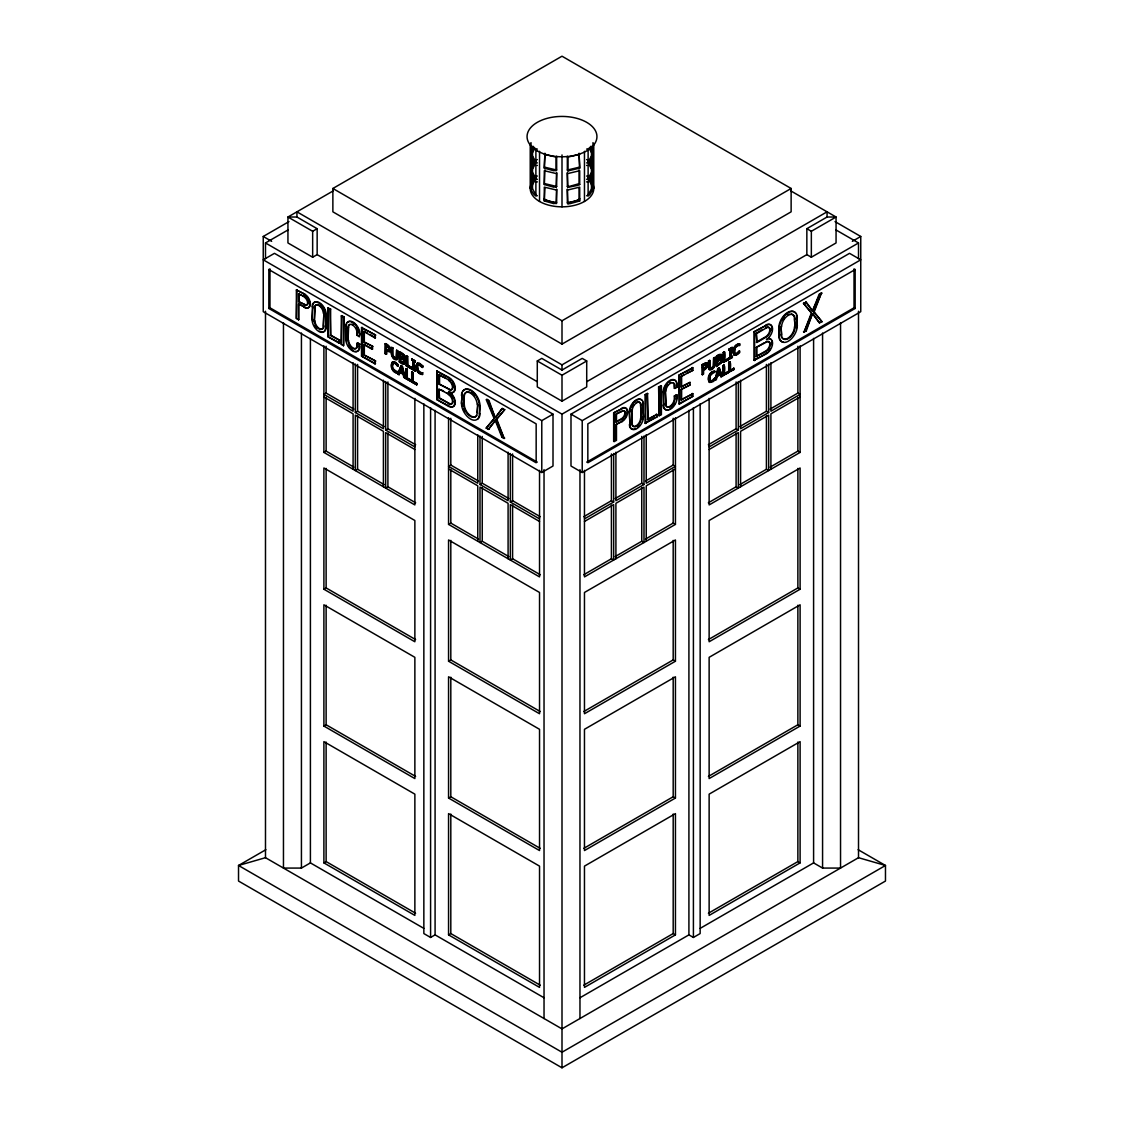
<?xml version="1.0" encoding="UTF-8"?>
<svg xmlns="http://www.w3.org/2000/svg" width="1124" height="1124" viewBox="0 0 1124 1124"><rect width="100%" height="100%" fill="white"/><g stroke="black" fill="none" stroke-linecap="round" stroke-linejoin="round"><path stroke-width="1.5" d="M389.227 349.986L388.721 347.372L386.263 345.574L386.263 349.508L389.129 350.252M400.439 356.645C404.345 359.596 404.106 354.383 400.439 353.751L400.439 356.645C404.626 360.593 404.499 353.189 400.439 353.751M392.936 364.19C389.677 369.796 399.568 371.341 397.222 373.252M417.636 365.455L418.226 370.498L421.753 373.028M532.523 149.956L532.846 148.523M532.523 152.555L534.855 148.312M532.523 166.38L535.867 160.746M532.523 168.979L534.855 164.75M532.523 182.819L535.867 177.185M592.98 159.074L589.51 164.806L586.616 165.481M591.477 176.861L591.477 188.972L588.133 194.607M592.98 142.636L592.98 189.324L589.51 195.056L586.616 195.745M714.906 380.165L716.044 379.505L716.831 376.301L720.091 374.404L721.144 376.877L722.339 376.189L719.177 367.829L717.786 368.63L714.906 380.165L716.325 379.659L717.112 376.456L720.372 374.573M717.14 374.994L718.461 369.585L720.048 373.632L717.14 374.994L720.048 373.632M717.421 375.163L718.742 369.74M715.187 380.319L718.067 368.798L719.458 367.984M405.328 377.987L402.448 366.466L401.043 365.651L397.896 374.011L399.034 374.671L400.088 372.213L403.361 374.095L404.134 377.299L405.328 377.987L403.853 377.453L403.08 374.25L399.807 372.367M399.034 374.671L400.088 372.213M400.13 371.426L401.718 367.379L403.038 372.789L400.13 371.426L401.718 367.379M397.896 374.011L401.043 365.651M403.769 362.293L403.221 359.596L400.439 357.727L400.439 361.38L403.867 362.335M822.009 293.209L819.761 294.502L812.469 311.039L819.199 294.179L821.447 292.886L814.155 312.022L822.009 321.745L819.199 322.714L812.469 313.638L806.344 328.967M813.031 311.362L806.287 302.286L803.477 303.269L811.345 312.992L804.039 332.114L806.287 330.821L812.469 313.638M804.039 332.114L811.907 313.315L803.477 303.269M822.009 321.745L813.593 311.699L821.447 292.886M393.175 363.628C390.983 366.579 393.85 373.294 397.952 371.496M397.25 359.385L397.685 351.039L396.547 350.379L395.901 358.5L393.105 355.816L392.922 347.962C388.89 347.063 391.475 362.701 397.531 359.216L397.966 350.871L396.547 350.379M392.15 362.434C390.393 366.34 392.599 371.904 396.898 373.013M416.863 363.712C415.107 367.618 417.313 373.182 421.612 374.278M404.387 358.373L403.825 354.973L399.315 351.981L399.315 361.844C410.148 371.566 401.999 347.766 404.584 363.67M389.073 350.238L389.269 347.639L386.263 345.574M709.356 382.258L713.22 381.57L715.047 379.729L715.047 378.17L711.099 381.162M715.047 378.17C710.494 386.656 706.476 374.151 713.009 372.466L713.993 372.55M734.618 355.226L738.342 353.526L739.48 350.744L735.799 353.891M734.07 354.987L736.29 355.24L739.761 352.472C740.168 348.468 737.625 355.634 735.349 353.849M544.297 168.122L544.929 153.412L544.297 168.122L553.781 170.75L556.661 170.047L556.661 156.222M556.043 187.357L556.661 172.646L556.661 186.486L553.781 187.174L544.297 184.547L544.929 169.836M556.043 203.781L556.661 189.071L556.661 202.91L553.781 203.613L544.297 200.971L544.929 188.003M591.098 146.162L588.119 149.422L586.616 149.056M588.133 161.744L591.477 156.11L592.98 156.475L589.51 162.207L586.616 162.896M588.133 178.182L591.477 172.548L592.98 172.899L589.51 178.632L586.616 179.32M495.178 417.721L488.996 400.537L486.748 399.231L488.434 400.861L495.178 417.721L501.908 408.63L504.718 409.614L496.288 419.659L504.156 438.472L496.85 419.336M495.726 417.397L502.47 408.307M494.616 418.044L486.186 428.089L488.434 429.382L495.726 419.983L501.866 435.311M488.434 429.382L495.726 419.983M721.482 358.556C719.065 358.781 723.322 355.549 721.229 354.369M720.793 358.612C724.46 354.692 718.938 352.599 716.325 356.477L716.606 366.508L721.875 362.251L722.296 359.329L720.512 358.444M486.186 428.089L493.633 419.252M496.288 419.659L504.718 409.614M392.894 363.797L393.498 363.249C395.859 361.844 398.233 369.094 398.037 364.569L395.395 362.209L392.894 361.858M417.594 365.061C419.702 361.422 423.284 370.021 422.736 365.834L419.28 363.08L417.046 363.389M418.198 364.513L417.215 366.34L417.622 369.908L419.814 372.718L422.736 372.817L421.936 374.517M714.766 378.015L713.628 380.797L709.918 382.497M392.613 361.956C389.101 365.595 392.768 373.772 398.037 373.112M417.327 363.235C413.815 366.86 417.468 375.037 422.736 374.376M389.775 351.643L390.745 350.309L390.211 347.442L385.406 343.621L385.125 353.653C388.693 357.151 385.279 344.225 386.263 354.313M389.354 350.07L386.263 349.508M534.49 160.296L537.384 159.608M534.49 176.721L537.384 176.032M586.616 181.919L589.51 181.231L592.685 176.805L592.98 175.499L591.477 175.133M332.873 188.481L562 56.2L791.127 188.481L791.127 211.832L562 344.113L332.873 211.832L332.873 188.481L562 320.776L791.127 188.481M333.28 190.841L287.941 217.016L287.941 242.953L312.655 257.227L317.151 254.628L537.23 381.696M553.008 414.152L541.782 420.629L263.241 259.813L274.467 253.336L553.008 414.152L553.008 466.024L541.782 472.516L263.241 311.699L263.241 236.476L288.966 221.611M265.489 258.717L265.489 242.953L288.292 229.788M317.151 228.692L296.933 217.016L287.941 217.016L312.655 231.277L317.151 228.692L317.151 254.628M268.847 269.549L536.162 423.874L536.162 462.779L268.847 308.454L268.847 269.549L269.971 268.889L269.971 307.807L537.286 462.133M298.619 319.792L296.371 318.499L296.371 289.964L304.801 294.179A7.938 4.58 60 0 1 310.407 303.916A7.938 4.58 60 0 1 304.801 307.147L298.619 304.239L298.619 319.792L298.619 304.239M268.847 308.454L269.971 307.807M298.619 293.856L304.801 296.778L298.619 293.856L298.619 301.639L304.801 304.562A4.763 2.754 60 0 0 307.175 304.801M296.371 289.964L304.801 294.179M298.619 301.639L304.801 304.562M326.129 327.253L325.567 327.576A9.526 5.508 60 0 1 318.837 331.468A9.526 5.508 60 0 1 312.093 319.792L312.655 306.501A9.526 5.508 60 0 1 319.399 302.609A9.526 5.508 60 0 1 326.129 314.284L326.129 327.253A9.526 5.508 60 0 1 322.771 332.044M296.371 318.499L296.933 289.641M322.574 308.566A6.351 3.667 60 0 1 323.895 312.992L323.333 326.283A6.351 3.667 60 0 1 318.837 328.882A6.351 3.667 60 0 1 314.341 321.099L314.903 307.807A6.351 3.667 60 0 1 318.233 304.716M327.815 308.131L330.625 309.1L330.625 335.036L339.617 340.221L339.055 343.143L327.815 336.652L327.815 308.131L330.625 309.1M312.093 319.792L312.655 306.501M323.333 326.283L323.895 312.992M314.341 321.099L314.903 307.807M325.567 327.576L326.129 314.284M341.303 315.914L344.099 316.884L343.551 345.742L341.303 344.436L341.303 315.914L344.099 316.884M327.815 336.652L339.617 342.82M330.063 309.423L330.625 335.036M347.26 322.588A9.526 5.508 60 0 1 354.833 323.347A9.526 5.508 60 0 1 359.835 333.744L359.273 336.652L357.025 335.359L357.025 332.774A6.351 3.667 60 0 0 352.529 324.991A6.351 3.667 60 0 0 348.033 327.576L348.033 340.544A6.351 3.667 60 0 0 352.529 348.328A6.351 3.667 60 0 0 357.025 345.742L357.587 342.82L359.835 344.113L359.273 347.035A9.526 5.508 60 0 1 352.529 350.927A9.526 5.508 60 0 1 345.785 339.251L346.347 325.96A9.526 5.508 60 0 1 346.585 324.077M348.033 327.576L348.595 327.253A6.351 3.667 60 0 1 349.915 324.344M330.063 335.359L339.617 340.221M361.521 327.576L375.557 335.036L374.994 337.959L363.754 331.468L363.754 341.851L372.747 346.389L372.184 349.297L363.754 344.436L363.754 354.819L375.557 360.973L374.994 363.895L361.521 356.111L361.521 327.576L375.557 335.036M345.785 339.251L346.347 325.96M357.025 332.774L357.587 332.437A6.351 3.667 60 0 0 357.432 331.018M341.303 344.436L341.865 315.577M348.033 340.544L348.595 327.253M357.025 335.359L357.587 332.437M359.273 336.652L359.835 333.744M363.754 331.468L367.127 332.76M357.025 345.742L357.587 342.82M357.025 343.143L359.835 344.113M363.754 341.851L372.747 346.389M363.754 344.436L372.747 348.974M361.521 356.111L375.557 363.572M363.754 354.819L375.557 360.973M391.503 347.471L392.922 347.962M385.125 353.653L386.544 354.144M353.877 409.094L326.129 393.077L323.895 394.369L353.091 411.229L353.091 362.715M399.315 351.981C401.689 351.826 407.689 356.926 403.502 358.725M400.439 357.727C404.935 357.53 405.328 365.3 400.439 361.38M406.228 355.971L407.647 356.463L407.647 365.159L411.468 367.365L411.187 368.7L406.228 365.834L406.228 355.971L407.647 356.463M399.315 361.844L404.499 363.712M397.756 366.312L398.037 364.569M397.657 366.255L395.381 363.319L393.217 363.417M411.749 359.16L415.346 360.902L415.065 362.083L413.969 361.45L413.969 369.304L415.346 369.768L415.065 370.934L411.749 369.023L412.03 367.857L413.126 368.475L413.126 360.635L411.749 359.16L415.346 360.902M400.776 365.82L402.448 366.466M411.749 360.158L413.126 360.635M406.228 365.834L411.468 368.532M413.969 361.45L415.346 361.914M407.366 356.631L407.647 365.159M405.862 368.756L407.281 369.248L407.281 377.945L411.089 380.151L410.808 381.472L405.862 378.619L405.862 368.756L407.281 369.248M407.366 365.328L411.468 367.365M411.749 369.023L415.346 370.779M411.749 368.012L413.126 368.475M413.969 369.304L415.346 369.768M411.707 372.128L413.126 372.62L413.126 381.317L416.934 383.523L416.653 384.858L411.707 381.991L411.707 372.128L413.126 372.62M422.736 367.422L422.736 365.834M405.862 378.619L411.089 381.317M407 369.403L407.281 377.945M407 378.114L411.089 380.151M355.339 364.021L355.339 412.522L357.587 411.229L384.183 426.586M411.707 381.991L416.934 384.689M412.845 372.789L413.126 381.317M436.772 371.032L449.122 377.509A8.739 5.044 60 0 1 455.304 388.216A8.739 5.044 60 0 1 449.122 391.77L448.56 392.107A8.739 5.044 60 0 1 454.742 402.799A8.739 5.044 60 0 1 448.56 406.368L436.772 399.554L436.772 371.032L448.56 377.833A8.739 5.044 60 0 1 454.742 388.539A8.739 5.044 60 0 1 448.56 392.107M412.845 381.486L416.934 383.523M452.522 388.876A5.564 3.203 60 0 1 449.122 389.185L439.006 384.001L439.006 374.91L445.034 377.748M439.006 384.001L449.122 389.185M323.895 345.855L323.895 452.41L326.129 451.117L353.877 467.134M439.006 374.91L449.122 380.109A5.564 3.203 60 0 1 450.134 380.853M449.122 403.446L439.006 398.261L439.006 389.185L439.568 397.938L449.122 403.446A5.564 3.203 60 0 0 453.056 401.184M436.772 399.554L449.122 406.045A8.739 5.044 60 0 0 455.304 402.476A8.739 5.044 60 0 0 449.122 391.77M385.658 381.528L385.658 430.042L387.906 428.736L415.655 444.753M439.006 389.185L449.122 394.369A5.564 3.203 60 0 1 451.089 396.112M463.243 390.857A12.701 7.334 60 0 1 473.344 391.854A12.701 7.334 60 0 1 480.004 405.722L479.442 413.829A12.701 7.334 60 0 1 470.464 419.013A12.701 7.334 60 0 1 461.472 403.446L462.034 395.339A12.701 7.334 60 0 1 462.343 392.838M477.194 412.522L477.756 404.415L477.194 412.522A9.526 5.508 60 0 1 470.464 416.414A9.526 5.508 60 0 1 463.72 404.752L464.282 396.646A9.526 5.508 60 0 1 469.284 392.009M461.472 403.446L462.034 395.339M537.286 360.973L541.782 358.387L562 370.049L582.218 358.387L586.714 360.973L586.714 386.909L562 401.184L537.286 386.909L537.286 360.973L562 375.233L586.714 360.973M463.72 404.752L464.282 396.646M384.183 484.627L357.587 469.27L355.339 470.563L355.339 415.121L383.41 431.335L383.41 486.776M479.442 413.829L480.004 405.722M296.933 217.016L296.933 211.832L562 364.864L827.067 211.832L827.067 217.016L806.849 228.692L806.849 254.628L586.77 381.696M806.849 228.692L811.345 231.277L836.059 217.016L836.059 242.953L811.345 257.227L806.849 254.628M415.655 502.793L387.906 486.776L385.658 488.069L385.658 432.628L414.868 449.488M478.543 481.072L450.808 465.055L448.56 466.348L477.756 483.208L477.756 434.693M495.178 420.306L501.908 437.166L504.718 438.135M852.343 241.337L860.759 236.476L860.759 311.699L582.218 472.516L570.992 466.024L570.992 414.152L849.533 253.336L860.759 259.813L582.218 420.629L570.992 414.152M265.489 242.953L562 414.152L858.511 242.953L858.511 258.717M480.004 436L480.004 484.514L482.252 483.208L508.863 498.564M855.153 269.549L587.838 423.874L587.838 462.779L855.153 308.454L855.153 269.549L854.029 268.889L854.029 307.807L586.714 462.133M613.662 412.845L622.092 408.63A7.938 4.58 -60 0 1 627.712 411.876A7.938 4.58 -60 0 1 622.092 421.612L615.91 424.521L615.91 440.088L613.662 441.381L613.662 412.845L622.092 408.63M647.354 419.336L656.908 414.475L656.908 417.06L645.12 423.228L645.12 394.693L647.354 393.4L647.916 419.659L647.354 393.4M658.594 386.909L661.404 385.939L661.404 414.475L659.156 415.768L658.594 386.909L661.404 385.939M678.812 375.247L692.848 367.787L692.848 370.372L681.06 376.54L681.06 386.909L690.038 382.371L690.038 384.97L681.06 389.508L681.06 399.877L692.848 393.723L692.848 396.322L679.374 404.092L678.812 375.247L692.848 367.787M754.064 331.791L766.413 325.314A8.739 5.044 -60 0 1 772.595 328.882A8.739 5.044 -60 0 1 766.413 339.574A8.739 5.044 -60 0 1 772.595 343.143A8.739 5.044 -60 0 1 766.413 353.849L754.064 360.326L754.064 331.791L766.413 325.314M645.12 394.693L647.916 393.723M804.039 303.592L806.287 302.286M615.91 414.152L622.092 411.229A4.763 2.754 -60 0 1 625.464 413.182A4.763 2.754 -60 0 1 622.092 419.013L615.91 421.936L615.91 414.152L622.092 411.229M681.06 376.54L683.87 374.91M686.666 373.294L692.848 370.372M757.674 332.311L761.763 329.936M706.518 362.757C709.736 364.794 706.237 369.459 703.554 370.358L703.554 374.039L702.416 374.699L702.135 364.668L705.577 362.827L707.221 363.108M708.513 360.987L709.932 360.495L710.003 367.759L711.351 368.574L713.656 366.101L713.838 358.247L714.976 357.587C716.283 361.155 714.85 371.847 708.949 369.332L708.513 360.987L709.932 360.495M710.635 368.503L713.192 366.438L713.557 358.078L714.976 357.587M724.39 360.523L728.478 358.486L728.478 359.652L723.252 362.349L723.252 352.486C727.678 348.609 722.634 374.334 724.39 351.826M728.759 349.297L732.075 347.386L732.356 348.552C729.504 348.384 729.504 358.963 732.356 356.406L732.356 357.418L729.04 359.329L728.759 358.163C731.612 358.331 731.612 347.752 728.759 350.309L728.759 349.297L732.356 347.541M702.135 364.668L706.364 362.897M716.325 356.477L721.116 354.439M723.252 352.486L724.671 351.995M756.874 333.421L766.413 327.899A5.564 3.203 -60 0 1 770.347 330.175A5.564 3.203 -60 0 1 766.413 336.989L756.874 342.497L756.311 333.097L756.874 342.497M730.993 349.016L732.356 348.552M703.273 365.145L706.013 364.26C709.019 370.639 697.442 369.557 705.394 364.331M720.301 355.746C722.746 358.135 715.145 362.715 717.463 356.94L720.582 355.901M728.759 350.309L730.136 349.845M717.463 356.94L720.386 355.844L720.062 358.008L717.463 359.835M738.426 345.138L739.48 345.349L739.48 343.775C734.351 343.761 730.895 351.503 734.351 355.156M739.48 343.775L739.761 345.518L736.824 345.588L734.941 347.695L734.169 351.124L734.913 353.428M703.273 369.079L705.872 367L706.195 364.443M720.245 359.582C724.207 361.773 714.386 368.588 717.463 360.93L720.877 359.821M717.463 360.93L719.936 359.863M323.895 589.229L414.868 641.762L414.868 520.496L323.895 467.977L323.895 589.229L326.129 587.936L415.599 639.584M702.135 374.531L703.273 373.885L703.273 370.203L707.094 366.522L707.263 363.291M615.91 421.936L621.53 418.69A4.763 2.754 -60 0 0 624.635 414.489A4.763 2.754 -60 0 0 623.904 410.667M672.995 382.708A6.351 3.667 -60 0 1 674.316 385.616L674.316 388.216L677.126 387.232L677.126 384.647A9.526 5.508 -60 0 0 670.382 380.755A9.526 5.508 -60 0 0 663.652 392.431L663.652 405.399A9.526 5.508 -60 0 0 670.382 409.291A9.526 5.508 -60 0 0 677.126 397.615L676.564 394.693L674.316 395.985L674.316 398.584A6.351 3.667 -60 0 1 670.986 405.525A6.351 3.667 -60 0 1 665.928 406.017M674.316 388.216L677.126 387.232M717.463 364.569L720.315 362.504L720.793 359.877M730.993 356.87L732.356 356.406M756.311 342.174L765.851 336.652A5.564 3.203 -60 0 0 769.785 329.852A5.564 3.203 -60 0 0 765.851 327.576L766.413 327.899M724.671 360.692L728.478 358.486M728.759 358.163L730.136 357.685M716.325 366.34L721.229 362.715L721.692 358.64M723.252 362.349L728.478 359.652M728.759 359.16L732.356 357.418M615.91 424.521L620.125 422.09M681.06 386.909L690.038 382.371M681.06 389.508L690.038 384.97M724.011 373.744L728.099 371.693L728.099 372.859L722.873 375.557L722.873 365.693C727.298 361.816 722.268 387.555 724.011 365.033M729.855 370.358L733.958 368.321L733.958 369.487L728.717 372.184L728.717 362.321C733.143 358.444 728.113 384.183 729.855 361.661M448.56 417.833L448.56 524.388L450.808 523.096L478.543 539.113M722.873 365.693L724.292 365.202M728.717 362.321L730.136 361.83M756.311 356.434L765.851 350.927A5.564 3.203 -60 0 0 769.785 344.113A5.564 3.203 -60 0 0 765.851 341.851L766.413 342.174A5.564 3.203 -60 0 1 770.347 344.436A5.564 3.203 -60 0 1 766.413 351.25L756.311 356.434L756.311 347.358L764.489 342.637M756.311 347.358L766.413 342.174M713.712 372.395C715.229 371.763 715.735 371.496 714.288 372.508M674.316 395.985L677.126 395.016M724.292 373.899L728.099 371.693M730.136 370.527L733.958 368.321M720.091 374.404L720.863 376.723L722.339 376.189M722.873 375.557L728.099 372.859M728.717 372.184L733.958 369.487M681.06 399.877L692.848 393.723M647.916 419.659L656.908 414.475M645.12 423.228L654.941 417.552M658.594 415.444L661.404 414.475M678.812 403.769L692.848 396.322M754.064 360.326L765.851 353.512A8.739 5.044 -60 0 0 767.453 352.346M803.477 331.791L806.287 330.821M613.662 441.381L616.472 440.411L616.472 424.844M510.338 453.506L510.338 502.021L512.586 500.714L540.321 516.731M508.863 556.605L482.252 541.248L480.004 542.541L480.004 487.099L508.09 503.313L508.09 558.754M583.679 516.731L611.414 500.714L613.662 502.021L613.662 453.506M615.137 498.564L641.748 483.208L643.996 484.514L643.996 436M645.457 481.072L673.192 465.055L675.44 466.348L646.244 483.208L646.244 434.693M708.345 444.753L736.094 428.736L738.342 430.042L738.342 381.528M739.817 426.586L766.413 411.229L768.661 412.522L768.661 364.021M770.123 409.094L797.871 393.077L800.105 394.369L770.909 411.229L770.909 362.715M540.321 574.771L512.586 558.754L510.338 560.047L510.338 504.606L539.534 521.466M584.466 518.881L613.662 502.021M643.996 484.514L615.91 500.714L615.91 452.199M709.132 446.902L738.342 430.042M768.661 412.522L740.59 428.736L740.59 380.221M584.466 521.466L613.662 504.606L613.662 560.047L611.414 558.754L583.679 574.771M675.44 468.947L646.244 485.807L646.244 541.248M709.132 449.488L738.342 432.628L738.342 488.069L736.094 486.776L708.345 502.793M800.105 396.969L770.909 413.829L770.909 469.27M615.137 556.605L641.748 541.248L643.996 542.541L643.996 487.099L615.91 503.313L615.91 558.754M645.457 539.113L673.192 523.096L675.44 524.388L675.44 417.833M739.817 484.627L766.413 469.27L768.661 470.563L768.661 415.121L740.59 431.335L740.59 486.776M770.123 467.134L797.871 451.117L800.105 452.41L800.105 345.855M323.895 726.062L414.868 778.581L414.868 657.329L323.895 604.796L323.895 726.062L326.129 724.769L415.599 776.417M675.44 524.388L584.466 576.907L584.466 470.366M800.105 452.41L709.132 504.929L709.132 398.388M448.56 661.221L539.534 713.74L539.534 592.474L448.56 539.956L448.56 661.221L450.808 659.914L540.265 711.562M265.868 849.702L238.527 865.48L238.527 881.047L562 1067.8L885.473 881.047L885.473 865.48L858.132 849.702M283.459 322.672L283.459 868.079L301.429 868.079L310.407 862.895L423.804 928.354M583.735 711.562L673.192 659.914L675.44 661.221L675.44 539.956L584.466 592.474L584.466 713.74L675.44 661.221M708.401 639.584L797.871 587.936L800.105 589.229L800.105 467.977L709.132 520.496L709.132 641.762L800.105 589.229M323.895 862.881L414.868 915.414L414.868 794.148L323.895 741.629L323.895 862.881L326.129 861.588L415.599 913.236M448.56 798.04L539.534 850.559L539.534 729.307L448.56 676.774L448.56 798.04L450.808 796.747L540.265 848.395M583.735 848.395L673.192 796.747L675.44 798.04L675.44 676.774L584.466 729.307L584.466 850.559L675.44 798.04M708.401 776.417L797.871 724.769L800.105 726.062L800.105 604.796L709.132 657.329L709.132 778.581L800.105 726.062M423.846 403.811L423.846 933.566L430.59 937.458L435.086 934.873L543.946 997.719M448.56 934.873L539.534 987.392L539.534 866.126L448.56 813.607L448.56 934.873L450.808 933.566L540.265 985.214M583.735 985.214L673.192 933.566L675.44 934.873L675.44 813.607L584.466 866.126L584.466 987.392L675.44 934.873M708.401 913.236L797.871 861.588L800.105 862.881L800.105 741.629L709.132 794.148L709.132 915.414L800.105 862.881M580.054 997.719L688.914 934.873L693.41 937.458L700.154 933.566L700.154 403.811M700.196 928.354L813.593 862.895L822.571 868.079L840.541 868.079L840.541 322.672M858.511 857.696L562 1028.896L265.489 857.696L238.527 865.48L562 1052.233L885.473 865.48L858.511 857.696L858.511 311.264M392.332 362.125L393.822 361.647M579.703 154.283L567.957 157.093L567.957 170.918L579.703 168.122L579.071 153.412L579.703 168.122M579.071 167.251L567.339 170.047L567.339 156.222M579.071 169.836L579.071 183.676L569.812 186.289L567.339 186.486L567.339 172.646L567.957 187.357L577.891 185.348L579.703 184.547L579.703 170.708L567.957 173.518M579.071 188.003L579.071 200.1L567.339 202.91L567.339 189.071L567.957 203.781L570.219 203.613L579.703 200.971L579.703 187.132L567.957 189.942M422.02 373.084L422.736 372.817M737.99 345.363L735.222 347.864L734.66 352.908M713.29 372.634L710.185 375.88L710.213 380.699M397.151 359.568C391.18 359.863 391.096 351.264 391.784 347.302M537.384 149.056L535.881 149.422L532.902 146.162M535.867 161.744L532.523 156.11L531.02 156.475L534.49 162.207L537.384 162.896M537.384 165.481L534.49 164.806L531.02 159.074M586.616 159.608L589.51 160.296M532.523 175.133L531.02 175.499L531.315 176.805L534.49 181.231L537.384 181.919M535.867 178.182L532.523 172.548L531.02 172.899L534.49 178.632L537.384 179.32M537.384 195.745L534.49 195.056L531.315 190.644L531.02 189.324L532.523 188.972L532.523 176.861M586.616 176.032L589.51 176.721M714.471 371.201C709.834 371.904 707.319 377.889 709.188 381.949M418.325 364.471L422.371 367.534M417.608 363.136L422.455 366.002M739.761 343.93C734.787 344.042 731.935 350.505 733.888 354.692M715.047 371.201C709.806 370.498 706.111 378.802 709.637 382.413M827.067 217.016L836.059 217.016L790.72 190.841M389.578 351.643L386.544 350.463M556.661 170.047L544.929 167.251M556.043 173.518L544.297 170.708L544.297 184.547M556.661 186.486L544.929 183.676M556.043 189.942L544.297 187.132L544.297 200.971M556.661 202.91L544.929 200.1M591.477 188.972L592.98 189.324M709.328 369.684C715.3 369.979 715.37 361.38 714.695 357.418M544.297 154.283L556.043 157.093L556.043 170.918M394.285 361.984L397.756 364.724M835.034 221.611L860.759 236.476M835.708 229.788L858.511 242.953M854.029 307.807L855.153 308.454M796.438 315.015A12.701 7.334 -60 0 1 796.747 317.53L797.309 325.637A12.701 7.334 -60 0 1 788.317 341.204A12.701 7.334 -60 0 1 779.339 336.006L778.777 327.899A12.701 7.334 -60 0 1 785.437 314.032A12.701 7.334 -60 0 1 795.539 313.034M791.127 314.032A9.526 5.508 -60 0 1 794.499 318.823L795.061 326.929A9.526 5.508 -60 0 1 788.317 338.605A9.526 5.508 -60 0 1 781.573 334.713L781.011 326.606L781.573 334.713M796.747 317.53L797.309 325.637M794.499 318.823L795.061 326.929M778.777 327.899L779.339 336.006M676.339 382.441A9.526 5.508 -60 0 1 676.564 384.324L677.126 384.647M674.316 385.616L674.878 388.539M665.478 389.368A6.351 3.667 -60 0 0 665.338 390.801L665.9 404.092A6.351 3.667 -60 0 0 670.382 406.691A6.351 3.667 -60 0 0 674.878 398.908L674.878 396.322M676.564 394.693L677.126 397.615M675.664 380.952A9.526 5.508 -60 0 0 668.077 381.696A9.526 5.508 -60 0 0 663.09 392.107L663.652 392.431M665.338 390.801L665.9 404.092M663.09 392.107L663.652 405.399M642.633 401.886A9.526 5.508 -60 0 1 642.872 403.769L643.434 417.06A9.526 5.508 -60 0 1 636.69 428.736A9.526 5.508 -60 0 1 629.946 424.844L629.384 411.553A9.526 5.508 -60 0 1 634.386 401.156A9.526 5.508 -60 0 1 641.959 400.397M636.128 402.476A6.351 3.667 -60 0 1 640.624 405.076L641.186 418.367A6.351 3.667 -60 0 1 636.69 426.151A6.351 3.667 -60 0 1 632.194 423.551L631.632 410.26L632.194 423.551M656.908 417.06L656.346 414.152M642.872 403.769L643.434 417.06M629.384 411.553L629.946 424.844M640.624 405.076L641.186 418.367M622.092 421.612L621.53 421.275A7.938 4.58 -60 0 0 624.34 418.788M263.241 236.476L271.657 241.337M501.908 408.63L504.156 409.937M369.937 334.39L375.557 337.636M385.125 343.789C390.211 343.705 393.021 354.945 386.263 350.632M422.371 372.929L422.455 374.531M299.181 303.916L304.801 307.147M440.945 389.649L443.671 391.222M446.397 392.796L449.122 394.369M400.411 371.271L403.038 372.789M398.163 373.856L399.315 374.517M486.748 427.766L488.996 429.059M501.908 437.166L504.156 438.472M355.339 412.522L383.41 428.736L383.41 380.221M385.658 430.042L414.868 446.902M480.004 484.514L508.09 500.714L508.09 452.199M510.338 502.021L539.534 518.881M323.895 396.969L353.091 413.829L353.091 469.27M448.56 468.947L477.756 485.807L477.756 541.248M323.895 452.41L414.868 504.929L414.868 398.388M448.56 524.388L539.534 576.907L539.534 470.366M710.565 368.616L709.722 367.59L709.651 360.34M805.725 301.963L812.469 311.039M813.031 313.961L819.761 323.038M589.145 148.312L591.477 152.555M588.133 160.746L591.477 166.38M589.145 164.75L591.477 168.979M588.133 177.185L591.477 182.819M579.071 183.676L579.703 184.547M567.339 170.047L567.957 170.918M579.071 200.1L579.703 200.971M567.339 186.486L567.957 187.357M567.339 202.91L567.957 203.781M535.867 194.607L532.523 188.972M709.23 369.501L708.794 361.155M488.715 403.938L493.956 416.47M486.186 399.554L494.054 418.367M719.177 367.829L722.058 376.034M718.461 369.585L719.781 373.477M402.167 366.621L405.047 378.156M401.437 367.534L402.757 372.957M591.154 148.523L591.477 149.956M822.571 333.055L822.571 868.079M813.593 338.394L813.593 862.895M811.345 231.277L811.345 257.227M797.871 346.29L797.871 393.077M797.871 397.404L797.871 451.117M797.871 468.413L797.871 587.936M797.871 605.232L797.871 724.769M797.871 742.065L797.871 861.588M766.413 364.457L766.413 411.229M766.413 415.557L766.413 469.27M756.874 347.681L756.874 356.758M754.626 332.114L754.626 360.649M736.094 381.963L736.094 428.736M736.094 433.063L736.094 486.776M733.677 368.166L733.677 369.332M732.075 347.386L732.075 348.398M732.075 356.238L732.075 357.249M731.274 349.185L731.274 357.039M729.855 349.676L729.855 357.53M729.04 349.466L729.04 350.463M729.04 358.317L729.04 359.329M728.998 362.476L728.998 372.353M728.197 358.317L728.197 359.483M727.818 371.538L727.818 372.704M723.533 352.641L723.533 362.504M723.154 365.862L723.154 375.725M717.744 357.109L717.744 359.989M717.744 361.085L717.744 364.738M716.606 356.645L716.606 366.508M703.554 365.3L703.554 369.248M702.416 364.836L702.416 374.699M693.41 407.703L693.41 937.458M692.286 367.464L692.286 370.049M692.286 393.4L692.286 395.985M688.914 410.372L688.914 934.873M681.622 376.863L681.622 387.232M681.622 389.831L681.622 400.2M679.374 375.571L679.374 404.092M676.564 384.324L676.564 386.909M673.192 418.269L673.192 465.055M673.192 469.382L673.192 523.096M673.192 540.391L673.192 659.914M673.192 677.21L673.192 796.747M673.192 814.043L673.192 933.566M660.842 385.616L660.842 414.152M659.156 387.232L659.156 415.768M645.682 395.016L645.682 423.551M641.748 436.435L641.748 483.208M641.748 487.535L641.748 541.248M616.472 414.475L616.472 422.259M614.224 413.182L614.224 441.704M611.414 453.941L611.414 500.714M611.414 505.041L611.414 558.754M593.767 143.521L593.767 188.481M591.477 147.469L591.477 159.468M591.477 160.437L591.477 174.164M588.119 148.874L588.119 163.247M588.119 165.298L588.119 179.685M588.119 182.271L588.119 196.11M584.466 151.304L584.466 201.449M582.218 420.629L582.218 472.516M579.97 469.607L579.97 1018.513M562 154.943L562 206.83A31.767 18.335 0 0 1 530.711 185.291M562 320.776L562 344.113M562 364.864L562 370.049M562 375.233L562 401.184M562 414.152L562 1067.8M544.03 469.607L544.03 1018.513M541.782 420.629L541.782 472.516M539.534 151.304L539.534 201.449M535.881 148.874L535.881 163.247M535.881 165.298L535.881 179.685M535.881 182.271L535.881 196.11M532.523 147.469L532.523 159.468M532.523 160.437L532.523 174.164M531.02 142.636L531.02 189.324M530.233 143.521L530.233 188.481M512.586 453.941L512.586 500.714M512.586 505.041L512.586 558.754M482.252 436.435L482.252 483.208M482.252 487.535L482.252 541.248M450.808 418.269L450.808 465.055M450.808 469.382L450.808 523.096M450.808 540.391L450.808 659.914M450.808 677.21L450.808 796.747M450.808 814.043L450.808 933.566M439.568 374.587L439.568 383.677M437.334 370.695L437.334 399.231M435.086 410.372L435.086 934.873M430.59 407.703L430.59 937.458M416.653 383.691L416.653 384.858M415.065 361.071L415.065 362.083M415.065 369.922L415.065 370.934M414.25 361.282L414.25 369.136M412.845 360.79L412.845 368.644M412.03 358.992L412.03 360.003M412.03 367.857L412.03 368.855M411.988 371.96L411.988 381.837M411.187 367.534L411.187 368.7M410.808 380.305L410.808 381.472M406.509 355.816L406.509 365.679M406.143 368.588L406.143 378.451M400.72 353.582L400.72 356.477M400.72 357.572L400.72 361.211M399.596 351.812L399.596 361.675M397.756 371.707L397.756 373.266M396.828 350.21C400.074 364.654 388.623 356.645 392.641 348.117M387.906 381.963L387.906 428.736M387.906 433.063L387.906 486.776M386.544 345.405L386.544 349.353M385.406 343.621L385.406 353.484M374.994 335.359L374.994 337.959M374.994 361.296L374.994 363.895M372.184 346.712L372.184 349.297M364.317 331.144L364.317 341.527M364.317 344.113L364.317 354.496M362.083 327.253L362.083 355.788M359.273 344.436L359.273 347.035M357.587 364.457L357.587 411.229M357.587 415.557L357.587 469.27M343.551 317.207L343.551 345.742M339.055 340.544L339.055 343.143M328.377 307.807L328.377 336.329M326.129 346.29L326.129 393.077M326.129 397.404L326.129 451.117M326.129 468.413L326.129 587.936M326.129 605.232L326.129 724.769M326.129 742.065L326.129 861.588M312.655 231.277L312.655 257.227M310.407 338.394L310.407 862.895M301.429 333.055L301.429 868.079M299.181 293.533L299.181 301.316M265.489 311.264L265.489 857.696M476.857 415.571A9.526 5.508 60 0 1 469.284 414.826A9.526 5.508 60 0 1 464.282 404.415M471.026 392.754A9.526 5.508 60 0 1 474.398 395.732M463.72 396.969A9.526 5.508 60 0 1 470.464 393.077A9.526 5.508 60 0 1 477.194 404.752M357.587 345.419A6.351 3.667 60 0 1 353.091 348.004A6.351 3.667 60 0 1 348.595 340.221M351.924 324.162A6.351 3.667 60 0 1 353.091 324.667M356.266 328.011A6.351 3.667 60 0 1 356.982 329.501M461.472 395.662A12.701 7.334 60 0 1 470.464 390.478A12.701 7.334 60 0 1 479.442 406.045M464.676 411.974A12.701 7.334 60 0 1 463.243 409.01M462.343 405.989A12.701 7.334 60 0 1 462.034 403.123M480.004 413.506A12.701 7.334 60 0 1 477.377 419.322M305.672 297.41A4.763 2.754 60 0 1 307.175 299.293M307.709 300.403A4.763 2.754 60 0 1 307.709 304.295M304.239 297.101A4.763 2.754 60 0 1 307.597 302.932A4.763 2.754 60 0 1 304.239 304.885M314.341 308.131A6.351 3.667 60 0 1 318.837 305.531A6.351 3.667 60 0 1 323.333 313.315M304.239 294.502A7.938 4.58 60 0 1 309.845 304.239A7.938 4.58 60 0 1 304.239 307.484M359.835 346.712A9.526 5.508 60 0 1 354.833 351.348M353.091 350.604A9.526 5.508 60 0 1 348.328 345.574M346.585 341.078A9.526 5.508 60 0 1 346.347 338.928M312.093 306.824A9.526 5.508 60 0 1 318.837 302.932A9.526 5.508 60 0 1 325.567 314.608M448.56 380.432A5.564 3.203 60 0 1 452.494 387.232A5.564 3.203 60 0 1 448.56 389.508M448.56 394.693A5.564 3.203 60 0 1 452.494 401.507A5.564 3.203 60 0 1 448.56 403.769M345.785 326.283A9.526 5.508 60 0 1 352.529 322.391A9.526 5.508 60 0 1 359.273 334.067M451.904 397.306A5.564 3.203 60 0 1 452.522 398.613M451.904 383.045A5.564 3.203 60 0 1 452.522 384.338M452.916 385.658A5.564 3.203 60 0 1 452.916 388.005M323.291 328.208A6.351 3.667 60 0 1 318.233 327.702A6.351 3.667 60 0 1 314.903 320.776M323.895 325.96A6.351 3.667 60 0 1 323.74 327.21M319.399 305.208A6.351 3.667 60 0 1 321.647 307.203M321.141 331.889A9.526 5.508 60 0 1 319.399 331.144M316.027 328.152A9.526 5.508 60 0 1 314.636 326.115M312.879 321.619A9.526 5.508 60 0 1 312.655 319.469M621.53 408.307A7.938 4.58 -60 0 1 626.953 413.337M626.391 415.234A7.938 4.58 -60 0 1 625.492 417.088M642.872 416.737A9.526 5.508 -60 0 1 642.633 418.887M639.5 425.42A9.526 5.508 -60 0 1 637.87 427.148M636.128 428.413A9.526 5.508 -60 0 1 629.384 424.521M676.564 397.292A9.526 5.508 -60 0 1 676.339 399.442M674.583 403.938A9.526 5.508 -60 0 1 669.82 408.967M668.077 409.698A9.526 5.508 -60 0 1 663.09 405.076M629.946 411.876A9.526 5.508 -60 0 1 636.69 400.2A9.526 5.508 -60 0 1 643.434 404.092M781.573 326.929A9.526 5.508 -60 0 1 788.317 315.254A9.526 5.508 -60 0 1 795.061 319.146M640.624 418.044A6.351 3.667 -60 0 1 637.294 424.97A6.351 3.667 -60 0 1 632.236 425.476M631.786 424.479A6.351 3.667 -60 0 1 631.632 423.228M768.942 338.422A8.739 5.044 -60 0 1 771.204 339.729M771.823 341.092A8.739 5.044 -60 0 1 771.823 344.787M770.221 348.904A8.739 5.044 -60 0 1 768.942 350.772M794.499 326.606A9.526 5.508 -60 0 1 789.498 337.003A9.526 5.508 -60 0 1 781.925 337.762M781.25 336.273A9.526 5.508 -60 0 1 781.011 334.39M782.992 319.961A9.526 5.508 -60 0 1 784.383 317.923M787.755 314.931A9.526 5.508 -60 0 1 789.498 314.186M765.851 324.991A8.739 5.044 -60 0 1 771.823 330.526M779.339 328.222A12.701 7.334 -60 0 1 788.317 312.669A12.701 7.334 -60 0 1 797.309 317.853M665.928 387.864A6.351 3.667 -60 0 1 667.572 385.012M669.82 383.017A6.351 3.667 -60 0 1 670.986 382.525M665.478 405.033A6.351 3.667 -60 0 1 665.338 403.769M632.236 407.309A6.351 3.667 -60 0 1 633.88 404.471M632.194 410.583A6.351 3.667 -60 0 1 636.69 402.799A6.351 3.667 -60 0 1 641.186 405.399M796.747 325.314A12.701 7.334 -60 0 1 796.438 328.166M783.259 342.075A12.701 7.334 -60 0 1 778.777 335.683M665.9 391.124A6.351 3.667 -60 0 1 670.382 383.34A6.351 3.667 -60 0 1 674.878 385.939M593.289 185.291A31.767 18.335 0 0 1 562 206.83M579.97 198.864A25.416 14.668 0 0 1 568.575 202.657M555.425 202.657A25.416 14.668 0 0 1 544.03 198.864M531.933 186.963A30.179 17.422 0 0 1 535.867 179.77M588.133 179.77A30.179 17.422 0 0 1 592.067 186.963M537.286 150.869A34.942 20.176 0 0 0 595.748 141.835A34.942 20.176 0 0 0 552.952 117.121A34.942 20.176 0 0 0 537.286 150.869"/></g></svg>
